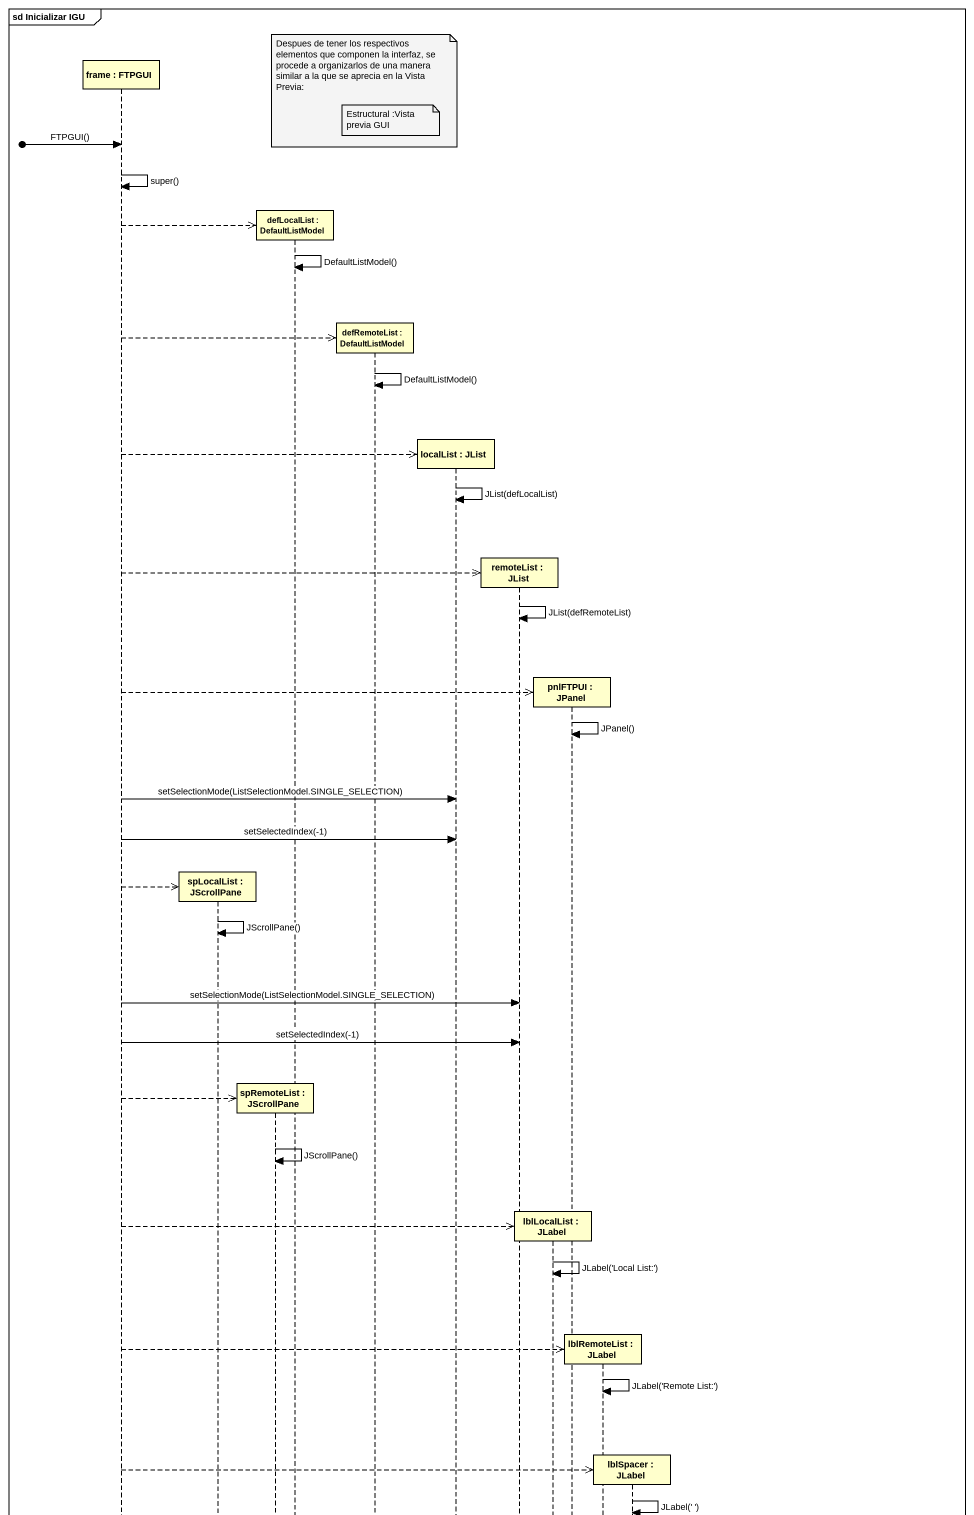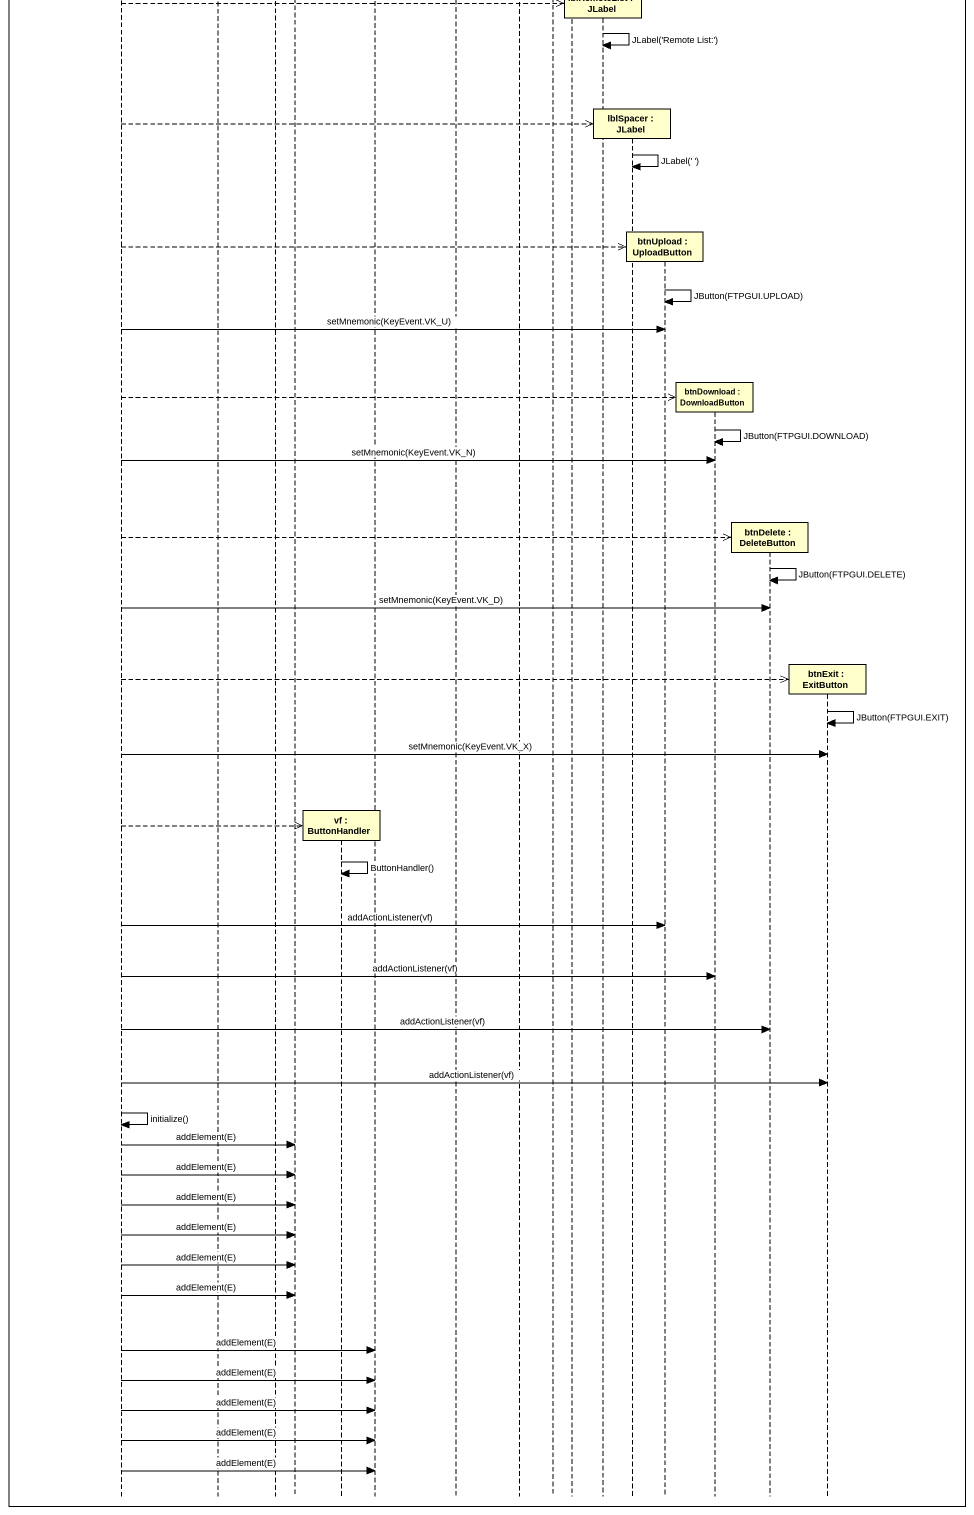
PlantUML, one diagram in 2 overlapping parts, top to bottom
@startuml
mainframe sd Inicializar IGU
hide footbox
participant "frame : FTPGUI" as frame_
participant "spLocalList : JScrollPane" as spLocalList
participant "spRemoteList : JScrollPane" as spRemoteList
participant "defLocalList : DefaultListModel" as defLocalList
participant "vf : ButtonHandler" as vf
participant "defRemoteList : DefaultListModel" as defRemoteList
participant "localList : JList" as localList
participant "remoteList : JList" as remoteList
participant "lblLocalList : JLabel" as lblLocalList
participant "pnlFTPUI : JPanel" as pnlFTPUI
participant "lblRemoteList : JLabel" as lblRemoteList
participant "lblSpacer : JLabel" as lblSpacer
participant "btnUpload : UploadButton" as btnUpload
participant "btnDownload : DownloadButton" as btnDownload
participant "btnDelete : DeleteButton" as btnDelete
participant "btnExit : ExitButton" as btnExit

note over defRemoteList : Despues de tener los respectivos elementos que componen la interfaz, se procede a organizarlos de una manera similar a la que se aprecia en la Vista Previa:
note over defRemoteList : Estructural :Vista previa GUI
[o-> frame_ : FTPGUI()
frame_ -> frame_ : super()
frame_ -->> defLocalList **
defLocalList -> defLocalList : DefaultListModel()
frame_ -->> defRemoteList **
defRemoteList -> defRemoteList : DefaultListModel()
frame_ -->> localList **
localList -> localList : JList(defLocalList)
frame_ -->> remoteList **
remoteList -> remoteList : JList(defRemoteList)
frame_ -->> pnlFTPUI **
pnlFTPUI -> pnlFTPUI : JPanel()
frame_ -> localList : setSelectionMode(ListSelectionModel.SINGLE_SELECTION)
frame_ -> localList : setSelectedIndex(-1)
frame_ -->> spLocalList **
spLocalList -> spLocalList : JScrollPane()
frame_ -> remoteList : setSelectionMode(ListSelectionModel.SINGLE_SELECTION)
frame_ -> remoteList : setSelectedIndex(-1)
frame_ -->> spRemoteList **
spRemoteList -> spRemoteList : JScrollPane()
frame_ -->> lblLocalList **
lblLocalList -> lblLocalList : JLabel('Local List:')
frame_ -->> lblRemoteList **
lblRemoteList -> lblRemoteList : JLabel('Remote List:')
frame_ -->> lblSpacer **
lblSpacer -> lblSpacer : JLabel(' ')
frame_ -->> btnUpload **
btnUpload -> btnUpload : JButton(FTPGUI.UPLOAD)
frame_ -> btnUpload : setMnemonic(KeyEvent.VK_U)
frame_ -->> btnDownload **
btnDownload -> btnDownload : JButton(FTPGUI.DOWNLOAD)
frame_ -> btnDownload : setMnemonic(KeyEvent.VK_N)
frame_ -->> btnDelete **
btnDelete -> btnDelete : JButton(FTPGUI.DELETE)
frame_ -> btnDelete : setMnemonic(KeyEvent.VK_D)
frame_ -->> btnExit **
btnExit -> btnExit : JButton(FTPGUI.EXIT)
frame_ -> btnExit : setMnemonic(KeyEvent.VK_X)
frame_ -->> vf **
vf -> vf : ButtonHandler()
frame_ -> btnUpload : addActionListener(vf)
frame_ -> btnDownload : addActionListener(vf)
frame_ -> btnDelete : addActionListener(vf)
frame_ -> btnExit : addActionListener(vf)
frame_ -> frame_ : initialize()
frame_ -> defLocalList : addElement(E)
frame_ -> defLocalList : addElement(E)
frame_ -> defLocalList : addElement(E)
frame_ -> defLocalList : addElement(E)
frame_ -> defLocalList : addElement(E)
frame_ -> defLocalList : addElement(E)
frame_ -> defRemoteList : addElement(E)
frame_ -> defRemoteList : addElement(E)
frame_ -> defRemoteList : addElement(E)
frame_ -> defRemoteList : addElement(E)
frame_ -> defRemoteList : addElement(E)
@enduml
